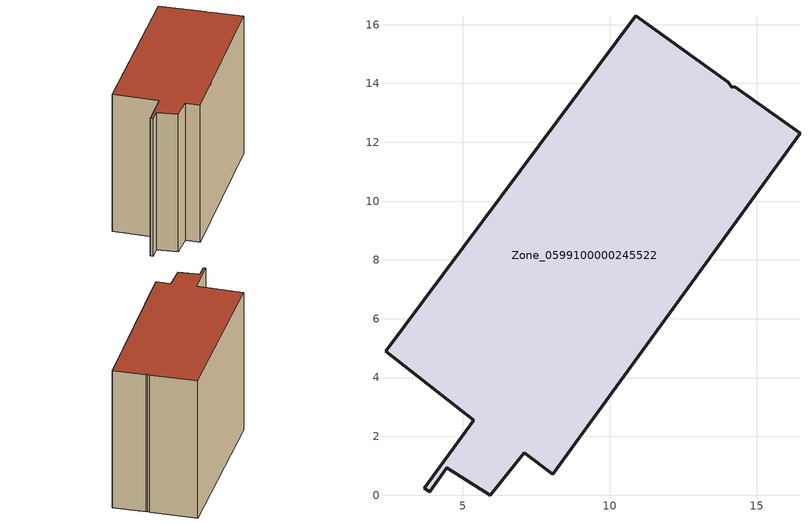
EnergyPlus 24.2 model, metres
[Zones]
Zone_0599100000245522
 floor ground (C_G): 2.38,4.89 10.89,16.3 14.04,14.05 14.15,13.87 14.26,13.89 16.47,12.31 8.07,0.71 7.1,1.44 5.94,0 4.46,0.93 3.88,0.11 3.69,0.24 5.38,2.54 z0
 wall outside (C_F): 14.04,14.05 10.89,16.3 2.38,4.89 5.38,2.54 3.69,0.24 3.88,0.11 4.46,0.93 5.94,0 7.1,1.44 8.07,0.71 16.47,12.31 14.26,13.89 14.15,13.87 14.04,14.05 z0:12.32
 roof outside (C_R): 10.89,16.3 2.38,4.89 5.38,2.54 3.69,0.24 3.88,0.11 4.46,0.93 5.94,0 7.1,1.44 8.07,0.71 16.47,12.31 14.26,13.89 14.15,13.87 14.04,14.05 z12.32
[BUILDING]
Pand.0599100000245522: North Axis=0; Terrain=City; Loads Convergence Tolerance Value=0.04; Temperature Convergence Tolerance Value=0.4; Solar Distribution=FullExterior; Maximum Number of Warmup Days=25; Minimum Number of Warmup Days=1
[Site:Location]
Rotterdam.The.Hague.AP_ZH_NLD Design_Conditions: Latitude=51.96; Longitude=4.45; Time Zone=1; Elevation=-4.5
[SITE:GROUNDTEMPERATURE:BUILDINGSURFACE]
18, 18, 18, 18, 18, 18, 18, 18, 18, 18, 18, 18
[MATERIAL] Thermal Absorptance=0.9; Solar Absorptance=0.7; Visible Absorptance=0.7
Name | Roughness | Thickness | Conductivity | Density | Specific Heat
G.TI.1946 | MediumSmooth | 0.15 | 1 | 540 | 1210
F.TI.1946 | Rough | 0.3 | 0.857143 | 1920 | 840
R.TI.1946 | MediumRough | 0.2 | 0.1 | 1500 | 1000
[CONSTRUCTION]
C_G: G.TI.1946
C_F: F.TI.1946
C_R: R.TI.1946
[ZONE]
Zone_0599100000245522: Type=1; Multiplier=1; Ceiling Height=Autocalculate; Volume=Autocalculate; Floor Area=autocalculate; Part of Total Floor Area=Yes
[ZONEINFILTRATION:DESIGNFLOWRATE]
Infil_Zone_0599100000245522: Zone or ZoneList or Space or SpaceList=Zone_0599100000245522; Schedule=AlwaysOn; Design Flow Rate Calculation Method=Flow/Area; Flow Rate per Floor Area=0.003; Constant Term Coefficient=1; Temperature Term Coefficient=0; Velocity Term Coefficient=0; Velocity Squared Term Coefficient=0
[HVACTEMPLATE:ZONE:IDEALLOADSAIRSYSTEM]
Zone_0599100000245522: Maximum Heating Supply Air Temperature=50; Minimum Cooling Supply Air Temperature=13; Maximum Heating Supply Air Humidity Ratio=0.0156; Minimum Cooling Supply Air Humidity Ratio=0.0077; Heating Limit=NoLimit; Cooling Limit=NoLimit; Dehumidification Control Type=ConstantSensibleHeatRatio; Cooling Sensible Heat Ratio=0.7; Dehumidification Setpoint=60; Humidification Control Type=None; Humidification Setpoint=30; Outdoor Air Method=None; Outdoor Air Flow Rate per Person=0.00944; Outdoor Air Flow Rate per Zone Floor Area=0; Outdoor Air Flow Rate per Zone=0; Demand Controlled Ventilation Type=None; Outdoor Air Economizer Type=NoEconomizer; Heat Recovery Type=None; Sensible Heat Recovery Effectiveness=0.7; Latent Heat Recovery Effectiveness=0.65
[ZONECONTROL:THERMOSTAT]
ThermostatControl_Zone_0599100000245522: Zone or ZoneList=Zone_0599100000245522; Control Type Schedule=DualSetpointControlType; Control 1=Thermostat_Zone_0599100000245522; Temperature Difference Between Cutout And Setpoint=0
[THERMOSTATSETPOINT:DUALSETPOINT]
Thermostat_Zone_0599100000245522: Heating Setpoint Temperature Schedule=HeatingSetpoint_Zone_0599100000245522; Cooling Setpoint Temperature Schedule=CoolingSetpoint_Zone_0599100000245522
[SCHEDULE:COMPACT]
HeatingSetpoint_Zone_0599100000245522: Through: 12/31, For: AllDays, Until: 24:00, 21
CoolingSetpoint_Zone_0599100000245522: Through: 12/31, For: AllDays, Until: 24:00, 24
DualSetpointControlType: Through: 12/31, For: AllDays, Until: 24:00, 4
AlwaysOn: Through: 12/31, For: AllDays, Until: 24:00, 1
